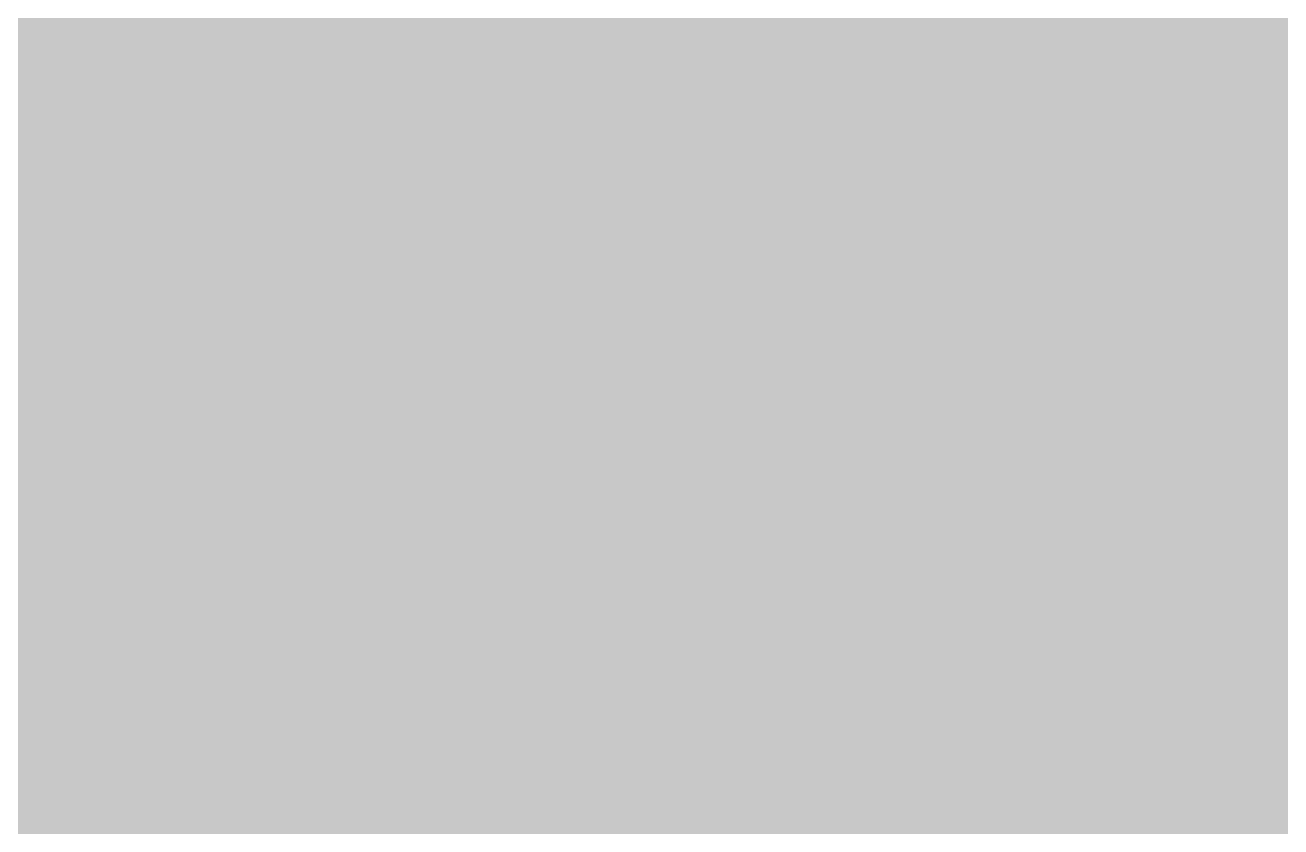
# Model space of a CAD drawing. Header units: inches. Extents: x 267136 to 306747, y 5028981 to 5062930.
# Drawn here: x 297329 to 301064, y 5046878 to 5049263 of the extents above; entities that cross this region are included whole.
import ezdxf

# ---------------------------------------------------------------- set-up
doc = ezdxf.new("R2010")
doc.units = ezdxf.units.IN
doc.header["$MEASUREMENT"] = 0

msp = doc.modelspace()

# ---------------------------------------------------------------- hatches: boundary and pattern name
for points in [[(297483.959, 5049042.346), (297451.444, 5049042.384), (297386.412, 5049042.46), (297321.381, 5049042.538), (297256.349, 5049042.616), (297191.318, 5049042.695), (297126.286, 5049042.774), (297061.255, 5049042.854), (296996.223, 5049042.935), (296996.397, 5049181.85), (296996.512, 5049274.46), (296996.628, 5049367.07), (296996.656, 5049390.222), (297191.74, 5049389.982), (297256.768, 5049389.904), (297321.796, 5049389.825), (297386.824, 5049389.748), (297451.851, 5049389.671), (297484.365, 5049389.633), (297484.338, 5049366.481), (297484.014, 5049088.651), (297483.959, 5049042.346)], [(297971.695, 5049041.795), (297906.664, 5049041.866), (297841.633, 5049041.938), (297776.601, 5049042.01), (297711.57, 5049042.084), (297646.538, 5049042.158), (297581.507, 5049042.232), (297516.475, 5049042.308), (297483.959, 5049042.346), (297484.014, 5049088.651), (297484.338, 5049366.481), (297484.365, 5049389.633), (297516.879, 5049389.595), (297581.907, 5049389.52), (297776.991, 5049389.298), (297907.047, 5049389.154), (297972.074, 5049389.082), (297972.049, 5049365.93), (297971.746, 5049088.1), (297971.695, 5049041.795)], [(298459.432, 5049041.282), (298426.916, 5049041.315), (298361.884, 5049041.381), (298296.853, 5049041.448), (298231.821, 5049041.516), (298101.759, 5049041.654), (298036.727, 5049041.724), (297971.695, 5049041.795), (297971.746, 5049088.1), (297972.049, 5049365.93), (297972.074, 5049389.082), (298102.13, 5049388.942), (298232.186, 5049388.804), (298297.214, 5049388.736), (298362.241, 5049388.669), (298427.269, 5049388.602), (298459.783, 5049388.569), (298459.76, 5049365.417), (298459.572, 5049180.197), (298459.479, 5049087.587), (298459.432, 5049041.282)], [(298947.167, 5049040.807), (298882.136, 5049040.868), (298817.104, 5049040.93), (298752.073, 5049040.992), (298687.042, 5049041.055), (298622.01, 5049041.119), (298556.979, 5049041.184), (298491.947, 5049041.249), (298459.432, 5049041.282), (298459.479, 5049087.587), (298459.572, 5049180.197), (298459.76, 5049365.417), (298459.783, 5049388.569), (298492.297, 5049388.536), (298557.325, 5049388.471), (298687.381, 5049388.343), (298817.437, 5049388.217), (298882.464, 5049388.156), (298947.492, 5049388.094), (298947.471, 5049364.942), (298947.297, 5049179.722), (298947.211, 5049087.112), (298947.167, 5049040.807)], [(299434.904, 5049040.37), (299402.388, 5049040.398), (299337.356, 5049040.454), (299272.325, 5049040.511), (299207.293, 5049040.569), (299142.262, 5049040.627), (299077.23, 5049040.686), (299012.199, 5049040.746), (298947.167, 5049040.807), (298947.211, 5049087.112), (298947.297, 5049179.722), (298947.471, 5049364.942), (298947.492, 5049388.094), (299077.548, 5049387.974), (299207.604, 5049387.856), (299272.632, 5049387.799), (299337.659, 5049387.742), (299402.687, 5049387.685), (299435.201, 5049387.657), (299435.181, 5049364.505), (299435.023, 5049179.285), (299434.943, 5049086.675), (299434.904, 5049040.37)], [(299922.64, 5049039.971), (299857.608, 5049040.022), (299792.577, 5049040.073), (299727.545, 5049040.126), (299662.514, 5049040.179), (299597.482, 5049040.232), (299532.451, 5049040.287), (299467.419, 5049040.342), (299434.904, 5049040.37), (299434.943, 5049086.675), (299435.023, 5049179.285), (299435.181, 5049364.505), (299435.201, 5049387.657), (299467.715, 5049387.63), (299532.743, 5049387.574), (299662.799, 5049387.466), (299727.827, 5049387.413), (299792.854, 5049387.361), (299857.882, 5049387.309), (299922.91, 5049387.258), (299922.892, 5049364.106), (299922.748, 5049178.886), (299922.676, 5049086.276), (299922.64, 5049039.971)], [(300410.375, 5049039.61), (300377.86, 5049039.633), (300312.829, 5049039.679), (300247.797, 5049039.726), (300182.766, 5049039.773), (300117.734, 5049039.822), (300052.703, 5049039.871), (299987.671, 5049039.92), (299922.64, 5049039.971), (299922.676, 5049086.276), (299922.82, 5049271.496), (299922.892, 5049364.106), (299922.91, 5049387.258), (300052.966, 5049387.158), (300117.994, 5049387.109), (300183.021, 5049387.061), (300248.049, 5049387.013), (300313.077, 5049386.967), (300378.105, 5049386.92), (300410.619, 5049386.897), (300410.603, 5049363.745), (300410.408, 5049085.915), (300410.375, 5049039.61)], [(300898.112, 5049039.287), (300833.08, 5049039.328), (300768.049, 5049039.369), (300703.017, 5049039.411), (300637.986, 5049039.454), (300572.954, 5049039.498), (300507.923, 5049039.542), (300442.892, 5049039.587), (300410.375, 5049039.61), (300410.408, 5049085.915), (300410.603, 5049363.745), (300410.619, 5049386.897), (300443.133, 5049386.875), (300573.189, 5049386.785), (300703.245, 5049386.699), (300768.272, 5049386.657), (300833.3, 5049386.615), (300898.328, 5049386.574), (300898.314, 5049363.422), (300898.198, 5049178.202), (300898.141, 5049085.592), (300898.112, 5049039.287)], [(301385.848, 5049039.002), (301353.332, 5049039.019), (301288.3, 5049039.056), (301223.269, 5049039.092), (301158.238, 5049039.13), (301093.206, 5049039.168), (301028.175, 5049039.207), (300963.143, 5049039.246), (300898.112, 5049039.287), (300898.141, 5049085.592), (300898.198, 5049178.202), (300898.314, 5049363.422), (300898.328, 5049386.574), (300963.356, 5049386.534), (301093.412, 5049386.456), (301158.439, 5049386.417), (301288.495, 5049386.343), (301353.523, 5049386.307), (301386.037, 5049386.289), (301386.024, 5049363.137), (301385.974, 5049270.527), (301385.923, 5049177.917), (301385.848, 5049039.002)], [(297483.554, 5048695.058), (297451.036, 5048695.096), (297320.966, 5048695.25), (297255.931, 5048695.328), (297125.861, 5048695.486), (297060.826, 5048695.567), (296995.791, 5048695.647), (296995.819, 5048718.8), (296995.935, 5048811.41), (296996.05, 5048904.02), (296996.166, 5048996.63), (296996.223, 5049042.935), (297061.255, 5049042.854), (297126.286, 5049042.774), (297191.318, 5049042.695), (297256.349, 5049042.616), (297321.381, 5049042.538), (297386.412, 5049042.46), (297451.444, 5049042.384), (297483.959, 5049042.346), (297483.689, 5048810.821), (297483.581, 5048718.211), (297483.554, 5048695.058)], [(297971.317, 5048694.507), (297906.282, 5048694.578), (297841.247, 5048694.65), (297776.211, 5048694.723), (297711.176, 5048694.796), (297646.141, 5048694.87), (297516.071, 5048695.02), (297483.554, 5048695.058), (297483.581, 5048718.211), (297483.959, 5049042.346), (297516.475, 5049042.308), (297581.507, 5049042.232), (297646.538, 5049042.158), (297711.57, 5049042.084), (297776.601, 5049042.01), (297841.633, 5049041.938), (297906.664, 5049041.866), (297971.695, 5049041.795), (297971.645, 5048995.49), (297971.342, 5048717.66), (297971.317, 5048694.507)], [(298459.08, 5048693.994), (298426.562, 5048694.027), (298296.492, 5048694.161), (298166.422, 5048694.297), (297971.317, 5048694.507), (297971.342, 5048717.66), (297971.645, 5048995.49), (297971.695, 5049041.795), (298036.727, 5049041.724), (298101.759, 5049041.654), (298231.821, 5049041.516), (298296.853, 5049041.448), (298361.884, 5049041.381), (298459.432, 5049041.282), (298459.197, 5048809.757), (298459.103, 5048717.147), (298459.08, 5048693.994)], [(298946.843, 5048693.519), (298881.808, 5048693.58), (298816.773, 5048693.642), (298686.703, 5048693.768), (298621.667, 5048693.832), (298556.632, 5048693.896), (298491.597, 5048693.961), (298459.08, 5048693.994), (298459.103, 5048717.147), (298459.432, 5049041.282), (298491.947, 5049041.249), (298556.979, 5049041.184), (298622.01, 5049041.119), (298687.042, 5049041.055), (298752.073, 5049040.992), (298817.104, 5049040.93), (298882.136, 5049040.868), (298947.167, 5049040.807), (298947.038, 5048901.892), (298946.951, 5048809.282), (298946.865, 5048716.672), (298946.843, 5048693.519)], [(299434.606, 5048693.082), (299402.088, 5048693.11), (299206.983, 5048693.281), (299076.913, 5048693.399), (298946.843, 5048693.519), (298946.865, 5048716.672), (298946.951, 5048809.282), (298947.038, 5048901.892), (298947.167, 5049040.807), (299012.199, 5049040.746), (299077.23, 5049040.686), (299142.262, 5049040.627), (299207.293, 5049040.569), (299272.325, 5049040.511), (299337.356, 5049040.454), (299402.388, 5049040.398), (299434.904, 5049040.37), (299434.784, 5048901.455), (299434.626, 5048716.235), (299434.606, 5048693.082)], [(299922.369, 5048692.683), (299857.334, 5048692.734), (299727.264, 5048692.838), (299662.229, 5048692.891), (299532.159, 5048692.999), (299467.124, 5048693.054), (299434.606, 5048693.082), (299434.626, 5048716.235), (299434.784, 5048901.455), (299434.904, 5049040.37), (299467.419, 5049040.342), (299532.451, 5049040.287), (299597.482, 5049040.232), (299662.514, 5049040.179), (299727.545, 5049040.126), (299792.577, 5049040.073), (299857.608, 5049040.022), (299922.64, 5049039.971), (299922.604, 5048993.666), (299922.531, 5048901.056), (299922.387, 5048715.836), (299922.369, 5048692.683)], [(300410.132, 5048692.322), (300377.615, 5048692.345), (300312.58, 5048692.391), (300247.544, 5048692.438), (300117.474, 5048692.534), (300052.439, 5048692.583), (299922.369, 5048692.683), (299922.387, 5048715.836), (299922.531, 5048901.056), (299922.604, 5048993.666), (299922.64, 5049039.971), (299987.671, 5049039.92), (300052.703, 5049039.871), (300117.734, 5049039.822), (300182.766, 5049039.773), (300247.797, 5049039.726), (300312.829, 5049039.679), (300377.86, 5049039.633), (300410.375, 5049039.61), (300410.343, 5048993.305), (300410.148, 5048715.475), (300410.132, 5048692.322)], [(300897.895, 5048691.999), (300832.86, 5048692.04), (300702.79, 5048692.124), (300572.72, 5048692.21), (300507.685, 5048692.255), (300442.65, 5048692.299), (300410.132, 5048692.322), (300410.148, 5048715.475), (300410.343, 5048993.305), (300410.375, 5049039.61), (300442.892, 5049039.587), (300507.923, 5049039.542), (300572.954, 5049039.498), (300637.986, 5049039.454), (300703.017, 5049039.411), (300768.049, 5049039.369), (300833.08, 5049039.328), (300898.112, 5049039.287), (300898.083, 5048992.982), (300897.967, 5048807.762), (300897.91, 5048715.152), (300897.895, 5048691.999)], [(301385.658, 5048691.714), (301353.141, 5048691.732), (301288.105, 5048691.768), (301223.071, 5048691.805), (301158.036, 5048691.842), (301093, 5048691.881), (301027.965, 5048691.919), (300897.895, 5048691.999), (300897.91, 5048715.152), (300897.967, 5048807.762), (300898.112, 5049039.287), (300963.143, 5049039.246), (301028.175, 5049039.207), (301093.206, 5049039.168), (301158.238, 5049039.13), (301223.269, 5049039.092), (301288.3, 5049039.056), (301353.332, 5049039.019), (301385.848, 5049039.002), (301385.822, 5048992.697), (301385.722, 5048807.477), (301385.671, 5048714.867), (301385.658, 5048691.714)], [(297483.148, 5048347.771), (297450.628, 5048347.809), (297385.59, 5048347.886), (297320.551, 5048347.963), (297255.512, 5048348.041), (297190.474, 5048348.12), (297125.435, 5048348.199), (297060.396, 5048348.279), (296995.358, 5048348.36), (296995.473, 5048440.97), (296995.589, 5048533.58), (296995.704, 5048626.19), (296995.791, 5048695.647), (297060.826, 5048695.567), (297125.861, 5048695.486), (297255.931, 5048695.328), (297320.966, 5048695.25), (297451.036, 5048695.096), (297483.554, 5048695.058), (297483.472, 5048625.601), (297483.148, 5048347.771)], [(297970.938, 5048347.22), (297905.899, 5048347.291), (297840.861, 5048347.363), (297710.783, 5048347.509), (297645.745, 5048347.583), (297515.667, 5048347.733), (297483.148, 5048347.771), (297483.472, 5048625.601), (297483.554, 5048695.058), (297516.071, 5048695.02), (297646.141, 5048694.87), (297711.176, 5048694.796), (297776.211, 5048694.723), (297841.247, 5048694.65), (297906.282, 5048694.578), (297971.317, 5048694.507), (297971.241, 5048625.05), (297970.938, 5048347.22)], [(298458.728, 5048346.707), (298426.209, 5048346.74), (298296.131, 5048346.874), (298231.093, 5048346.942), (298166.054, 5048347.01), (298101.015, 5048347.079), (298035.977, 5048347.149), (297970.938, 5048347.22), (297971.241, 5048625.05), (297971.317, 5048694.507), (298166.422, 5048694.297), (298296.492, 5048694.161), (298426.562, 5048694.027), (298459.08, 5048693.994), (298459.01, 5048624.537), (298458.728, 5048346.707)], [(298946.518, 5048346.232), (298881.479, 5048346.293), (298816.441, 5048346.355), (298751.402, 5048346.417), (298686.364, 5048346.48), (298621.325, 5048346.544), (298491.247, 5048346.674), (298458.728, 5048346.707), (298459.01, 5048624.537), (298459.08, 5048693.994), (298491.597, 5048693.961), (298556.632, 5048693.896), (298621.667, 5048693.832), (298686.703, 5048693.768), (298816.773, 5048693.642), (298881.808, 5048693.58), (298946.843, 5048693.519), (298946.778, 5048624.062), (298946.691, 5048531.452), (298946.605, 5048438.842), (298946.518, 5048346.232)], [(299434.308, 5048345.795), (299401.789, 5048345.823), (299336.75, 5048345.879), (299271.712, 5048345.936), (299206.673, 5048345.994), (299076.595, 5048346.112), (299011.557, 5048346.172), (298946.518, 5048346.232), (298946.605, 5048438.842), (298946.691, 5048531.452), (298946.778, 5048624.062), (298946.843, 5048693.519), (299076.913, 5048693.399), (299206.983, 5048693.281), (299402.088, 5048693.11), (299434.606, 5048693.082), (299434.546, 5048623.625), (299434.388, 5048438.405), (299434.308, 5048345.795)], [(299922.098, 5048345.396), (299857.06, 5048345.447), (299726.982, 5048345.551), (299661.944, 5048345.604), (299531.866, 5048345.712), (299466.828, 5048345.767), (299434.308, 5048345.795), (299434.388, 5048438.405), (299434.546, 5048623.625), (299434.606, 5048693.082), (299467.124, 5048693.054), (299532.159, 5048692.999), (299662.229, 5048692.891), (299727.264, 5048692.838), (299857.334, 5048692.734), (299922.369, 5048692.683), (299922.315, 5048623.226), (299922.171, 5048438.006), (299922.098, 5048345.396)], [(300409.889, 5048345.035), (300377.369, 5048345.058), (300312.331, 5048345.104), (300247.292, 5048345.151), (300117.214, 5048345.247), (300052.176, 5048345.296), (299922.098, 5048345.396), (299922.171, 5048438.006), (299922.315, 5048623.226), (299922.369, 5048692.683), (300052.439, 5048692.583), (300117.474, 5048692.534), (300247.544, 5048692.438), (300312.58, 5048692.391), (300377.615, 5048692.345), (300410.132, 5048692.322), (300410.083, 5048622.865), (300410.019, 5048530.255), (300409.889, 5048345.035)], [(300897.679, 5048344.712), (300832.64, 5048344.753), (300767.602, 5048344.794), (300702.562, 5048344.837), (300637.524, 5048344.879), (300572.485, 5048344.923), (300507.447, 5048344.967), (300442.408, 5048345.012), (300409.889, 5048345.035), (300410.019, 5048530.255), (300410.083, 5048622.865), (300410.132, 5048692.322), (300442.65, 5048692.299), (300507.685, 5048692.255), (300572.72, 5048692.21), (300702.79, 5048692.124), (300832.86, 5048692.04), (300897.895, 5048691.999), (300897.852, 5048622.542), (300897.736, 5048437.322), (300897.679, 5048344.712)], [(301385.469, 5048344.427), (301352.95, 5048344.445), (301287.911, 5048344.481), (301157.833, 5048344.555), (301092.795, 5048344.593), (301027.756, 5048344.632), (300962.717, 5048344.672), (300897.679, 5048344.712), (300897.736, 5048437.322), (300897.852, 5048622.542), (300897.895, 5048691.999), (301027.965, 5048691.919), (301093, 5048691.881), (301158.036, 5048691.842), (301223.071, 5048691.805), (301288.105, 5048691.768), (301353.141, 5048691.732), (301385.658, 5048691.714), (301385.621, 5048622.257), (301385.57, 5048529.647), (301385.52, 5048437.037), (301385.469, 5048344.427)], [(297482.742, 5048000.484), (297450.221, 5048000.522), (297385.178, 5048000.599), (297320.136, 5048000.676), (297255.094, 5048000.754), (297190.052, 5048000.833), (297125.009, 5048000.912), (297059.967, 5048000.992), (296994.925, 5048001.073), (296995.011, 5048070.53), (296995.127, 5048163.14), (296995.242, 5048255.75), (296995.358, 5048348.36), (297060.396, 5048348.279), (297125.435, 5048348.199), (297190.474, 5048348.12), (297255.512, 5048348.041), (297320.551, 5048347.963), (297385.59, 5048347.886), (297450.628, 5048347.809), (297483.148, 5048347.771), (297483.04, 5048255.161), (297482.931, 5048162.551), (297482.823, 5048069.941), (297482.742, 5048000.484)], [(297970.559, 5047999.933), (297905.517, 5048000.004), (297840.475, 5048000.076), (297775.432, 5048000.149), (297710.39, 5048000.222), (297645.348, 5048000.296), (297580.305, 5048000.371), (297515.263, 5048000.446), (297482.742, 5048000.484), (297482.823, 5048069.941), (297482.931, 5048162.551), (297483.04, 5048255.161), (297483.148, 5048347.771), (297515.667, 5048347.733), (297645.745, 5048347.583), (297710.783, 5048347.509), (297840.861, 5048347.363), (297905.899, 5048347.291), (297970.938, 5048347.22), (297970.635, 5048069.39), (297970.559, 5047999.933)], [(298458.376, 5047999.42), (298425.855, 5047999.453), (298360.813, 5047999.519), (298295.771, 5047999.587), (298230.728, 5047999.655), (298165.686, 5047999.723), (298100.644, 5047999.792), (298035.601, 5047999.862), (297970.559, 5047999.933), (297970.635, 5048069.39), (297970.938, 5048347.22), (298035.977, 5048347.149), (298101.015, 5048347.079), (298166.054, 5048347.01), (298231.093, 5048346.942), (298296.131, 5048346.874), (298426.209, 5048346.74), (298458.728, 5048346.707), (298458.634, 5048254.097), (298458.541, 5048161.487), (298458.447, 5048068.877), (298458.376, 5047999.42)], [(298946.194, 5047998.945), (298881.151, 5047999.006), (298751.067, 5047999.13), (298686.024, 5047999.193), (298620.982, 5047999.257), (298555.94, 5047999.322), (298490.897, 5047999.387), (298458.376, 5047999.42), (298458.447, 5048068.877), (298458.541, 5048161.487), (298458.634, 5048254.097), (298458.728, 5048346.707), (298491.247, 5048346.674), (298621.325, 5048346.544), (298686.364, 5048346.48), (298751.402, 5048346.417), (298816.441, 5048346.355), (298881.479, 5048346.293), (298946.518, 5048346.232), (298946.432, 5048253.622), (298946.345, 5048161.012), (298946.259, 5048068.402), (298946.194, 5047998.945)], [(299434.011, 5047998.508), (299401.49, 5047998.536), (299336.447, 5047998.592), (299271.405, 5047998.649), (299206.363, 5047998.707), (299141.32, 5047998.765), (299076.278, 5047998.825), (299011.236, 5047998.884), (298946.194, 5047998.945), (298946.259, 5048068.402), (298946.345, 5048161.012), (298946.432, 5048253.622), (298946.518, 5048346.232), (299011.557, 5048346.172), (299076.595, 5048346.112), (299206.673, 5048345.994), (299271.712, 5048345.936), (299336.75, 5048345.879), (299401.789, 5048345.823), (299434.308, 5048345.795), (299434.15, 5048160.575), (299434.07, 5048067.965), (299434.011, 5047998.508)], [(299921.828, 5047998.109), (299856.786, 5047998.16), (299791.743, 5047998.211), (299661.659, 5047998.317), (299596.616, 5047998.371), (299531.574, 5047998.425), (299466.532, 5047998.48), (299434.011, 5047998.508), (299434.07, 5048067.965), (299434.15, 5048160.575), (299434.308, 5048345.795), (299466.828, 5048345.767), (299531.866, 5048345.712), (299661.944, 5048345.604), (299726.982, 5048345.551), (299857.06, 5048345.447), (299922.098, 5048345.396), (299921.954, 5048160.176), (299921.882, 5048067.566), (299921.828, 5047998.109)], [(300409.645, 5047997.748), (300377.124, 5047997.771), (300312.082, 5047997.817), (300247.04, 5047997.864), (300181.997, 5047997.912), (300116.955, 5047997.96), (300051.913, 5047998.009), (299986.87, 5047998.058), (299921.828, 5047998.109), (299921.882, 5048067.566), (299922.026, 5048252.786), (299922.098, 5048345.396), (300052.176, 5048345.296), (300117.214, 5048345.247), (300247.292, 5048345.151), (300312.331, 5048345.104), (300377.369, 5048345.058), (300409.889, 5048345.035), (300409.694, 5048067.205), (300409.645, 5047997.748)], [(300897.462, 5047997.425), (300832.42, 5047997.466), (300767.378, 5047997.507), (300702.335, 5047997.549), (300637.293, 5047997.592), (300572.251, 5047997.636), (300507.208, 5047997.68), (300442.167, 5047997.725), (300409.645, 5047997.748), (300409.694, 5048067.205), (300409.889, 5048345.035), (300442.408, 5048345.012), (300507.447, 5048344.967), (300572.485, 5048344.923), (300637.524, 5048344.879), (300702.562, 5048344.837), (300767.602, 5048344.794), (300832.64, 5048344.753), (300897.679, 5048344.712), (300897.563, 5048159.492), (300897.506, 5048066.882), (300897.462, 5047997.425)], [(301385.28, 5047997.14), (301352.758, 5047997.158), (301287.716, 5047997.194), (301222.674, 5047997.231), (301157.631, 5047997.268), (301092.589, 5047997.306), (301027.547, 5047997.345), (300962.505, 5047997.385), (300897.462, 5047997.425), (300897.506, 5048066.882), (300897.563, 5048159.492), (300897.679, 5048344.712), (300962.717, 5048344.672), (301027.756, 5048344.632), (301092.795, 5048344.593), (301157.833, 5048344.555), (301287.911, 5048344.481), (301352.95, 5048344.445), (301385.469, 5048344.427), (301385.418, 5048251.817), (301385.368, 5048159.207), (301385.317, 5048066.597), (301385.28, 5047997.14)], [(297482.336, 5047653.197), (297449.813, 5047653.235), (297319.721, 5047653.389), (297254.676, 5047653.467), (297124.584, 5047653.625), (297059.538, 5047653.705), (296994.492, 5047653.786), (296994.55, 5047700.091), (296994.78, 5047885.311), (296994.896, 5047977.92), (296994.925, 5048001.073), (297059.967, 5048000.992), (297125.009, 5048000.912), (297190.052, 5048000.833), (297255.094, 5048000.754), (297320.136, 5048000.676), (297385.178, 5048000.599), (297450.221, 5048000.522), (297482.742, 5048000.484), (297482.715, 5047977.331), (297482.607, 5047884.722), (297482.499, 5047792.112), (297482.39, 5047699.502), (297482.336, 5047653.197)], [(297970.18, 5047652.646), (297905.135, 5047652.717), (297840.089, 5047652.789), (297709.997, 5047652.935), (297644.951, 5047653.009), (297514.859, 5047653.159), (297482.336, 5047653.197), (297482.39, 5047699.502), (297482.499, 5047792.112), (297482.607, 5047884.722), (297482.715, 5047977.331), (297482.742, 5048000.484), (297515.263, 5048000.446), (297580.305, 5048000.371), (297645.348, 5048000.296), (297710.39, 5048000.222), (297775.432, 5048000.149), (297840.475, 5048000.076), (297905.517, 5048000.004), (297970.559, 5047999.933), (297970.534, 5047976.78), (297970.433, 5047884.171), (297970.231, 5047698.951), (297970.18, 5047652.646)], [(298458.025, 5047652.133), (298425.502, 5047652.166), (298295.41, 5047652.3), (298165.318, 5047652.436), (298100.272, 5047652.505), (298035.226, 5047652.575), (297970.18, 5047652.646), (297970.231, 5047698.951), (297970.433, 5047884.171), (297970.534, 5047976.78), (297970.559, 5047999.933), (298035.601, 5047999.862), (298100.644, 5047999.792), (298165.686, 5047999.723), (298230.728, 5047999.655), (298295.771, 5047999.587), (298360.813, 5047999.519), (298458.376, 5047999.42), (298458.353, 5047976.267), (298458.259, 5047883.658), (298458.165, 5047791.048), (298458.072, 5047698.438), (298458.025, 5047652.133)], [(298945.869, 5047651.658), (298880.823, 5047651.719), (298750.731, 5047651.843), (298685.685, 5047651.907), (298620.639, 5047651.97), (298555.594, 5047652.035), (298490.548, 5047652.1), (298458.025, 5047652.133), (298458.072, 5047698.438), (298458.165, 5047791.048), (298458.259, 5047883.658), (298458.353, 5047976.267), (298458.376, 5047999.42), (298490.897, 5047999.387), (298555.94, 5047999.322), (298620.982, 5047999.257), (298686.024, 5047999.193), (298751.067, 5047999.13), (298881.151, 5047999.006), (298946.194, 5047998.945), (298946.172, 5047975.792), (298946.085, 5047883.182), (298945.999, 5047790.573), (298945.912, 5047697.963), (298945.869, 5047651.658)], [(299433.713, 5047651.221), (299401.19, 5047651.249), (299336.144, 5047651.305), (299271.098, 5047651.362), (299206.052, 5047651.42), (299141.007, 5047651.479), (299010.915, 5047651.597), (298945.869, 5047651.658), (298945.912, 5047697.963), (298945.999, 5047790.573), (298946.085, 5047883.182), (298946.172, 5047975.792), (298946.194, 5047998.945), (299011.236, 5047998.884), (299076.278, 5047998.825), (299141.32, 5047998.765), (299206.363, 5047998.707), (299271.405, 5047998.649), (299336.447, 5047998.592), (299401.49, 5047998.536), (299434.011, 5047998.508), (299433.991, 5047975.355), (299433.912, 5047882.745), (299433.832, 5047790.136), (299433.753, 5047697.526), (299433.713, 5047651.221)], [(299921.557, 5047650.822), (299856.511, 5047650.873), (299791.466, 5047650.925), (299726.42, 5047650.977), (299661.374, 5047651.03), (299531.282, 5047651.138), (299466.236, 5047651.193), (299433.713, 5047651.221), (299433.753, 5047697.526), (299433.832, 5047790.136), (299433.912, 5047882.745), (299433.991, 5047975.355), (299434.011, 5047998.508), (299466.532, 5047998.48), (299531.574, 5047998.425), (299596.616, 5047998.371), (299661.659, 5047998.317), (299791.743, 5047998.211), (299856.786, 5047998.16), (299921.828, 5047998.109), (299921.81, 5047974.956), (299921.738, 5047882.346), (299921.666, 5047789.737), (299921.594, 5047697.127), (299921.557, 5047650.822)], [(300409.402, 5047650.461), (300376.879, 5047650.484), (300311.833, 5047650.53), (300246.787, 5047650.577), (300116.695, 5047650.673), (300051.649, 5047650.722), (299921.557, 5047650.822), (299921.594, 5047697.127), (299921.666, 5047789.737), (299921.738, 5047882.346), (299921.81, 5047974.956), (299921.828, 5047998.109), (299986.87, 5047998.058), (300051.913, 5047998.009), (300116.955, 5047997.96), (300181.997, 5047997.912), (300247.04, 5047997.864), (300312.082, 5047997.817), (300409.645, 5047997.748), (300409.629, 5047974.595), (300409.564, 5047881.985), (300409.499, 5047789.376), (300409.434, 5047696.766), (300409.402, 5047650.461)], [(300897.246, 5047650.138), (300832.2, 5047650.179), (300767.154, 5047650.22), (300702.108, 5047650.263), (300637.062, 5047650.305), (300572.017, 5047650.349), (300506.971, 5047650.393), (300441.925, 5047650.438), (300409.402, 5047650.461), (300409.434, 5047696.766), (300409.499, 5047789.376), (300409.564, 5047881.985), (300409.629, 5047974.595), (300409.645, 5047997.748), (300442.167, 5047997.725), (300507.208, 5047997.68), (300572.251, 5047997.636), (300637.293, 5047997.592), (300702.335, 5047997.549), (300767.378, 5047997.507), (300897.462, 5047997.425), (300897.448, 5047974.272), (300897.39, 5047881.662), (300897.333, 5047789.053), (300897.275, 5047696.443), (300897.246, 5047650.138)], [(301385.09, 5047649.853), (301352.567, 5047649.871), (301287.521, 5047649.907), (301222.476, 5047649.944), (301157.43, 5047649.981), (301092.384, 5047650.019), (301027.338, 5047650.058), (300897.246, 5047650.138), (300897.275, 5047696.443), (300897.333, 5047789.053), (300897.39, 5047881.662), (300897.448, 5047974.272), (300897.462, 5047997.425), (300962.505, 5047997.385), (301027.547, 5047997.345), (301092.589, 5047997.306), (301157.631, 5047997.268), (301222.674, 5047997.231), (301287.716, 5047997.194), (301352.758, 5047997.158), (301385.28, 5047997.14), (301385.267, 5047973.987), (301385.216, 5047881.378), (301385.166, 5047788.768), (301385.115, 5047696.158), (301385.09, 5047649.853)], [(297481.93, 5047305.91), (297449.406, 5047305.948), (297384.356, 5047306.025), (297319.307, 5047306.102), (297254.257, 5047306.18), (297189.208, 5047306.259), (297124.158, 5047306.338), (297059.109, 5047306.419), (296994.059, 5047306.499), (296994.088, 5047329.652), (296994.203, 5047422.261), (296994.319, 5047514.871), (296994.434, 5047607.481), (296994.492, 5047653.786), (297059.538, 5047653.705), (297124.584, 5047653.625), (297254.676, 5047653.467), (297319.721, 5047653.389), (297449.813, 5047653.235), (297482.336, 5047653.197), (297482.066, 5047421.672), (297481.957, 5047329.063), (297481.93, 5047305.91)], [(297969.802, 5047305.359), (297904.752, 5047305.431), (297839.703, 5047305.502), (297774.653, 5047305.575), (297709.604, 5047305.648), (297644.554, 5047305.722), (297579.505, 5047305.797), (297514.455, 5047305.872), (297481.93, 5047305.91), (297481.957, 5047329.063), (297482.066, 5047421.672), (297482.336, 5047653.197), (297514.859, 5047653.159), (297644.951, 5047653.009), (297709.997, 5047652.935), (297840.089, 5047652.789), (297905.135, 5047652.717), (297970.18, 5047652.646), (297970.13, 5047606.341), (297969.928, 5047421.121), (297969.827, 5047328.512), (297969.802, 5047305.359)], [(298457.673, 5047304.846), (298425.148, 5047304.879), (298360.099, 5047304.946), (298295.049, 5047305.013), (298230, 5047305.081), (298164.95, 5047305.149), (298099.901, 5047305.219), (298034.851, 5047305.289), (297969.802, 5047305.359), (297969.827, 5047328.512), (297969.928, 5047421.121), (297970.13, 5047606.341), (297970.18, 5047652.646), (298035.226, 5047652.575), (298100.272, 5047652.505), (298165.318, 5047652.436), (298295.41, 5047652.3), (298425.502, 5047652.166), (298458.025, 5047652.133), (298457.79, 5047420.608), (298457.697, 5047327.999), (298457.673, 5047304.846)], [(298945.544, 5047304.371), (298880.495, 5047304.432), (298815.445, 5047304.494), (298750.396, 5047304.557), (298685.346, 5047304.62), (298620.297, 5047304.684), (298555.247, 5047304.748), (298490.198, 5047304.813), (298457.673, 5047304.846), (298457.697, 5047327.999), (298457.79, 5047420.608), (298457.978, 5047605.828), (298458.025, 5047652.133), (298490.548, 5047652.1), (298555.594, 5047652.035), (298620.639, 5047651.97), (298685.685, 5047651.907), (298750.731, 5047651.843), (298880.823, 5047651.719), (298945.869, 5047651.658), (298945.826, 5047605.353), (298945.739, 5047512.743), (298945.653, 5047420.133), (298945.566, 5047327.524), (298945.544, 5047304.371)], [(299433.416, 5047303.934), (299400.891, 5047303.962), (299335.841, 5047304.019), (299270.792, 5047304.076), (299205.742, 5047304.133), (299140.693, 5047304.192), (299075.643, 5047304.251), (299010.594, 5047304.311), (298945.544, 5047304.371), (298945.566, 5047327.524), (298945.653, 5047420.133), (298945.739, 5047512.743), (298945.826, 5047605.353), (298945.869, 5047651.658), (299010.915, 5047651.597), (299141.007, 5047651.479), (299206.052, 5047651.42), (299271.098, 5047651.362), (299336.144, 5047651.305), (299433.713, 5047651.221), (299433.674, 5047604.916), (299433.594, 5047512.306), (299433.515, 5047419.696), (299433.436, 5047327.087), (299433.416, 5047303.934)], [(299921.287, 5047303.535), (299856.237, 5047303.586), (299791.188, 5047303.638), (299726.138, 5047303.69), (299661.089, 5047303.743), (299596.039, 5047303.797), (299530.99, 5047303.851), (299465.94, 5047303.906), (299433.416, 5047303.934), (299433.436, 5047327.087), (299433.515, 5047419.696), (299433.594, 5047512.306), (299433.674, 5047604.916), (299433.713, 5047651.221), (299466.236, 5047651.193), (299531.282, 5047651.138), (299661.374, 5047651.03), (299726.42, 5047650.977), (299791.466, 5047650.925), (299856.511, 5047650.873), (299921.557, 5047650.822), (299921.521, 5047604.517), (299921.377, 5047419.297), (299921.305, 5047326.688), (299921.287, 5047303.535)], [(300409.158, 5047303.174), (300376.633, 5047303.197), (300311.584, 5047303.243), (300246.535, 5047303.29), (300181.485, 5047303.338), (300116.436, 5047303.386), (300051.386, 5047303.435), (299986.336, 5047303.485), (299921.287, 5047303.535), (299921.305, 5047326.688), (299921.377, 5047419.297), (299921.557, 5047650.822), (300051.649, 5047650.722), (300116.695, 5047650.673), (300246.787, 5047650.577), (300311.833, 5047650.53), (300409.402, 5047650.461), (300409.369, 5047604.156), (300409.239, 5047418.936), (300409.174, 5047326.327), (300409.158, 5047303.174)], [(300897.029, 5047302.851), (300831.98, 5047302.892), (300766.931, 5047302.934), (300701.881, 5047302.976), (300636.832, 5047303.019), (300571.782, 5047303.062), (300506.732, 5047303.107), (300441.683, 5047303.151), (300409.158, 5047303.174), (300409.174, 5047326.327), (300409.239, 5047418.936), (300409.369, 5047604.156), (300409.402, 5047650.461), (300441.925, 5047650.438), (300506.971, 5047650.393), (300572.017, 5047650.349), (300637.062, 5047650.305), (300702.108, 5047650.263), (300767.154, 5047650.22), (300897.246, 5047650.138), (300897.217, 5047603.833), (300897.159, 5047511.223), (300897.102, 5047418.613), (300897.044, 5047326.004), (300897.029, 5047302.851)], [(301384.901, 5047302.566), (301352.376, 5047302.584), (301287.327, 5047302.62), (301222.277, 5047302.657), (301157.228, 5047302.694), (301092.178, 5047302.733), (301027.128, 5047302.771), (300962.079, 5047302.811), (300897.029, 5047302.851), (300897.044, 5047326.004), (300897.102, 5047418.613), (300897.159, 5047511.223), (300897.217, 5047603.833), (300897.246, 5047650.138), (301027.338, 5047650.058), (301092.384, 5047650.019), (301157.43, 5047649.981), (301222.476, 5047649.944), (301287.521, 5047649.907), (301352.567, 5047649.871), (301385.09, 5047649.853), (301385.015, 5047510.938), (301384.964, 5047418.328), (301384.914, 5047325.719), (301384.901, 5047302.566)], [(297481.525, 5046958.624), (297448.998, 5046958.662), (297318.892, 5046958.816), (297253.839, 5046958.894), (297123.733, 5046959.052), (297058.679, 5046959.132), (296993.626, 5046959.213), (296993.742, 5047051.822), (296993.857, 5047144.432), (296993.973, 5047237.042), (296994.059, 5047306.499), (297059.109, 5047306.419), (297124.158, 5047306.338), (297189.208, 5047306.259), (297254.257, 5047306.18), (297319.307, 5047306.102), (297384.356, 5047306.025), (297449.406, 5047305.948), (297481.93, 5047305.91), (297481.849, 5047236.453), (297481.633, 5047051.233), (297481.525, 5046958.624)], [(297969.423, 5046958.073), (297904.37, 5046958.144), (297839.317, 5046958.216), (297709.211, 5046958.362), (297644.157, 5046958.436), (297514.051, 5046958.586), (297481.525, 5046958.624), (297481.633, 5047051.233), (297481.849, 5047236.453), (297481.93, 5047305.91), (297514.455, 5047305.872), (297579.505, 5047305.797), (297644.554, 5047305.722), (297709.604, 5047305.648), (297774.653, 5047305.575), (297839.703, 5047305.502), (297904.752, 5047305.431), (297969.802, 5047305.359), (297969.726, 5047235.902), (297969.524, 5047050.682), (297969.423, 5046958.073)], [(298457.321, 5046957.56), (298424.795, 5046957.593), (298359.742, 5046957.659), (298294.688, 5046957.727), (298229.635, 5046957.794), (298099.529, 5046957.932), (298034.476, 5046958.002), (297969.423, 5046958.073), (297969.524, 5047050.682), (297969.726, 5047235.902), (297969.802, 5047305.359), (298034.851, 5047305.289), (298099.901, 5047305.219), (298164.95, 5047305.149), (298230, 5047305.081), (298295.049, 5047305.013), (298360.099, 5047304.946), (298425.148, 5047304.879), (298457.673, 5047304.846), (298457.603, 5047235.389), (298457.415, 5047050.169), (298457.321, 5046957.56)], [(298945.22, 5046957.085), (298880.167, 5046957.146), (298815.114, 5046957.208), (298750.06, 5046957.27), (298685.007, 5046957.333), (298619.954, 5046957.397), (298489.848, 5046957.527), (298457.321, 5046957.56), (298457.415, 5047050.169), (298457.603, 5047235.389), (298457.673, 5047304.846), (298490.198, 5047304.813), (298555.247, 5047304.748), (298620.297, 5047304.684), (298685.346, 5047304.62), (298750.396, 5047304.557), (298815.445, 5047304.494), (298880.495, 5047304.432), (298945.544, 5047304.371), (298945.479, 5047234.914), (298945.393, 5047142.304), (298945.306, 5047049.694), (298945.22, 5046957.085)], [(299433.118, 5046956.648), (299400.592, 5046956.676), (299335.538, 5046956.732), (299270.485, 5046956.789), (299140.379, 5046956.905), (299075.326, 5046956.964), (299010.273, 5046957.024), (298945.22, 5046957.085), (298945.306, 5047049.694), (298945.393, 5047142.304), (298945.479, 5047234.914), (298945.544, 5047304.371), (299010.594, 5047304.311), (299075.643, 5047304.251), (299140.693, 5047304.192), (299205.742, 5047304.133), (299270.792, 5047304.076), (299335.841, 5047304.019), (299400.891, 5047303.962), (299433.416, 5047303.934), (299433.356, 5047234.477), (299433.198, 5047049.257), (299433.118, 5046956.648)], [(299921.016, 5046956.249), (299855.963, 5046956.3), (299790.91, 5046956.351), (299595.751, 5046956.51), (299465.645, 5046956.62), (299433.118, 5046956.648), (299433.198, 5047049.257), (299433.356, 5047234.477), (299433.416, 5047303.934), (299465.94, 5047303.906), (299530.99, 5047303.851), (299596.039, 5047303.797), (299661.089, 5047303.743), (299726.138, 5047303.69), (299791.188, 5047303.638), (299856.237, 5047303.586), (299921.287, 5047303.535), (299921.233, 5047234.078), (299921.089, 5047048.858), (299921.016, 5046956.249)], [(300408.915, 5046955.888), (300376.388, 5046955.911), (300311.335, 5046955.957), (300181.229, 5046956.051), (299986.07, 5046956.198), (299921.016, 5046956.249), (299921.089, 5047048.858), (299921.233, 5047234.078), (299921.287, 5047303.535), (299986.336, 5047303.485), (300051.386, 5047303.435), (300116.436, 5047303.386), (300181.485, 5047303.338), (300246.535, 5047303.29), (300311.584, 5047303.243), (300376.633, 5047303.197), (300409.158, 5047303.174), (300409.109, 5047233.717), (300408.979, 5047048.497), (300408.915, 5046955.888)], [(300896.813, 5046955.565), (300831.76, 5046955.606), (300766.707, 5046955.647), (300701.654, 5046955.689), (300636.601, 5046955.732), (300571.547, 5046955.776), (300506.495, 5046955.82), (300441.441, 5046955.865), (300408.915, 5046955.888), (300408.979, 5047048.497), (300409.109, 5047233.717), (300409.158, 5047303.174), (300441.683, 5047303.151), (300506.732, 5047303.107), (300571.782, 5047303.062), (300636.832, 5047303.019), (300701.881, 5047302.976), (300766.931, 5047302.934), (300831.98, 5047302.892), (300897.029, 5047302.851), (300896.986, 5047233.394), (300896.929, 5047140.784), (300896.871, 5047048.174), (300896.813, 5046955.565)], [(301384.711, 5046955.28), (301352.185, 5046955.297), (301287.132, 5046955.334), (301222.079, 5046955.37), (301157.025, 5046955.408), (301091.973, 5046955.446), (301026.919, 5046955.485), (300961.866, 5046955.524), (300896.813, 5046955.565), (300896.871, 5047048.174), (300896.929, 5047140.784), (300896.986, 5047233.394), (300897.029, 5047302.851), (300962.079, 5047302.811), (301027.128, 5047302.771), (301092.178, 5047302.733), (301157.228, 5047302.694), (301222.277, 5047302.657), (301287.327, 5047302.62), (301352.376, 5047302.584), (301384.901, 5047302.566), (301384.863, 5047233.109), (301384.812, 5047140.499), (301384.762, 5047047.889), (301384.711, 5046955.28)], [(297481.119, 5046611.337), (297448.591, 5046611.375), (297383.534, 5046611.452), (297253.42, 5046611.608), (297188.364, 5046611.686), (297058.25, 5046611.846), (296993.194, 5046611.926), (296993.28, 5046681.384), (296993.396, 5046773.993), (296993.626, 5046959.213), (297058.679, 5046959.132), (297123.733, 5046959.052), (297253.839, 5046958.894), (297318.892, 5046958.816), (297448.998, 5046958.662), (297481.525, 5046958.624), (297481.417, 5046866.014), (297481.308, 5046773.404), (297481.2, 5046680.795), (297481.119, 5046611.337)], [(297969.044, 5046610.786), (297903.988, 5046610.858), (297773.874, 5046611.002), (297708.818, 5046611.076), (297578.704, 5046611.224), (297513.647, 5046611.299), (297481.119, 5046611.337), (297481.2, 5046680.795), (297481.308, 5046773.404), (297481.417, 5046866.014), (297481.525, 5046958.624), (297514.051, 5046958.586), (297644.157, 5046958.436), (297709.211, 5046958.362), (297839.317, 5046958.216), (297904.37, 5046958.144), (297969.423, 5046958.073), (297969.221, 5046772.853), (297969.12, 5046680.244), (297969.044, 5046610.786)], [(298456.97, 5046610.273), (298424.441, 5046610.306), (298359.385, 5046610.373), (298294.328, 5046610.44), (298229.271, 5046610.508), (298164.215, 5046610.577), (298099.158, 5046610.646), (297969.044, 5046610.786), (297969.12, 5046680.244), (297969.221, 5046772.853), (297969.423, 5046958.073), (298034.476, 5046958.002), (298099.529, 5046957.932), (298229.635, 5046957.794), (298294.688, 5046957.727), (298359.742, 5046957.659), (298424.795, 5046957.593), (298457.321, 5046957.56), (298457.228, 5046864.95), (298457.134, 5046772.34), (298457.04, 5046679.731), (298456.97, 5046610.273)], [(298944.895, 5046609.798), (298879.838, 5046609.86), (298814.782, 5046609.921), (298684.668, 5046610.047), (298619.612, 5046610.111), (298554.555, 5046610.175), (298489.498, 5046610.241), (298456.97, 5046610.273), (298457.04, 5046679.731), (298457.134, 5046772.34), (298457.228, 5046864.95), (298457.321, 5046957.56), (298489.848, 5046957.527), (298619.954, 5046957.397), (298685.007, 5046957.333), (298750.06, 5046957.27), (298815.114, 5046957.208), (298880.167, 5046957.146), (298945.22, 5046957.085), (298945.133, 5046864.475), (298945.047, 5046771.865), (298944.96, 5046679.256), (298944.895, 5046609.798)], [(299432.821, 5046609.361), (299400.292, 5046609.389), (299335.235, 5046609.446), (299270.179, 5046609.503), (299140.065, 5046609.619), (299075.009, 5046609.678), (298944.895, 5046609.798), (298944.96, 5046679.256), (298945.047, 5046771.865), (298945.133, 5046864.475), (298945.22, 5046957.085), (299010.273, 5046957.024), (299075.326, 5046956.964), (299140.379, 5046956.905), (299270.485, 5046956.789), (299335.538, 5046956.732), (299400.592, 5046956.676), (299433.118, 5046956.648), (299433.039, 5046864.038), (299432.959, 5046771.428), (299432.88, 5046678.819), (299432.821, 5046609.361)], [(299920.746, 5046608.962), (299855.689, 5046609.013), (299790.633, 5046609.065), (299725.576, 5046609.117), (299660.519, 5046609.17), (299595.462, 5046609.224), (299530.406, 5046609.279), (299465.349, 5046609.334), (299432.821, 5046609.361), (299432.88, 5046678.819), (299432.959, 5046771.428), (299433.039, 5046864.038), (299433.118, 5046956.648), (299465.645, 5046956.62), (299595.751, 5046956.51), (299790.91, 5046956.351), (299921.016, 5046956.249), (299920.872, 5046771.029), (299920.8, 5046678.42), (299920.746, 5046608.962)], [(300408.671, 5046608.601), (300376.143, 5046608.624), (300311.086, 5046608.671), (300246.029, 5046608.717), (300180.973, 5046608.765), (300115.916, 5046608.813), (300050.859, 5046608.862), (299985.803, 5046608.912), (299920.746, 5046608.962), (299920.8, 5046678.42), (299920.872, 5046771.029), (299921.016, 5046956.249), (299986.07, 5046956.198), (300181.229, 5046956.051), (300311.335, 5046955.957), (300376.388, 5046955.911), (300408.915, 5046955.888), (300408.785, 5046770.668), (300408.72, 5046678.059), (300408.671, 5046608.601)], [(300896.597, 5046608.278), (300831.54, 5046608.319), (300766.483, 5046608.361), (300701.427, 5046608.403), (300571.313, 5046608.489), (300506.256, 5046608.534), (300441.2, 5046608.579), (300408.671, 5046608.601), (300408.72, 5046678.059), (300408.785, 5046770.668), (300408.915, 5046955.888), (300441.441, 5046955.865), (300506.495, 5046955.82), (300571.547, 5046955.776), (300636.601, 5046955.732), (300701.654, 5046955.689), (300766.707, 5046955.647), (300896.813, 5046955.565), (300896.755, 5046862.955), (300896.698, 5046770.345), (300896.64, 5046677.736), (300896.597, 5046608.278)], [(301384.522, 5046607.993), (301351.994, 5046608.011), (301286.937, 5046608.047), (301221.88, 5046608.084), (301156.824, 5046608.122), (301091.767, 5046608.16), (300961.653, 5046608.238), (300896.597, 5046608.278), (300896.64, 5046677.736), (300896.698, 5046770.345), (300896.755, 5046862.955), (300896.813, 5046955.565), (300961.866, 5046955.524), (301026.919, 5046955.485), (301091.973, 5046955.446), (301157.025, 5046955.408), (301222.079, 5046955.37), (301287.132, 5046955.334), (301352.185, 5046955.297), (301384.711, 5046955.28), (301384.661, 5046862.67), (301384.61, 5046770.06), (301384.56, 5046677.451), (301384.522, 5046607.993)]]:
    msp.add_hatch(color=256).paths.add_polyline_path(points, flags=0)

doc.saveas('drawing.dxf')
